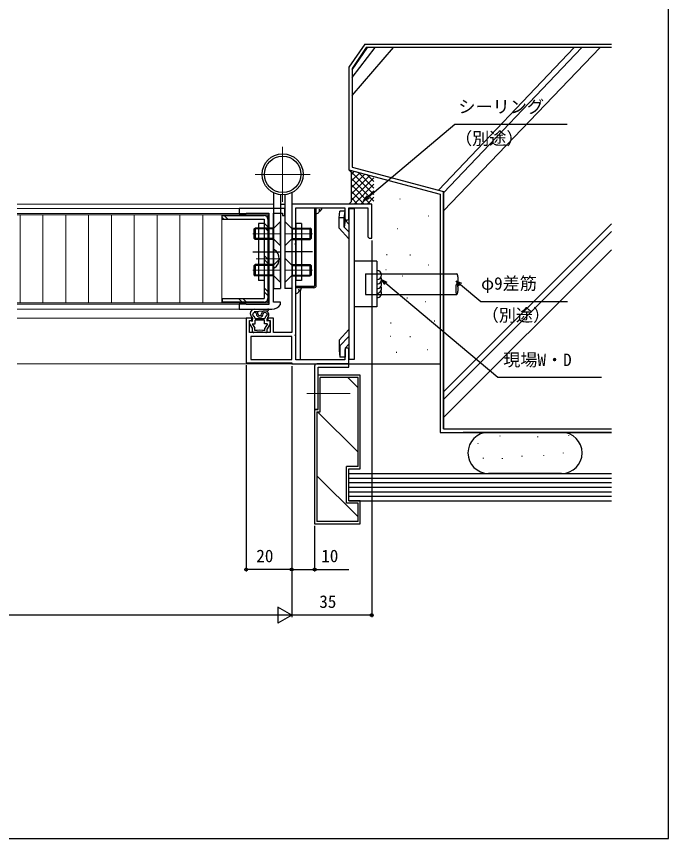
# Model space of a CAD drawing. Units: millimetres, scale not verified. Extents: x -438 to 438, y -339 to 336.
# Drawn here: x 151.9 to 437.5, y -338.9 to 21.2 of the extents above; entities that cross this region are included whole.
import ezdxf
from ezdxf.enums import TextEntityAlignment as Align

# ---------------------------------------------------------------- set-up
doc = ezdxf.new("R2010")
doc.units = ezdxf.units.MM
doc.header["$LTSCALE"] = 2
for name, color, linetype in [('0-2_YKK_11', 7, 'Continuous'), ('0-4_YKK_13', 4, 'Continuous'), ('0-6_YKK_D', 6, 'Continuous'), ('0-7_YKK_ZWAK', 7, 'Continuous'), ('0-8_YSS_K', 3, 'Continuous'), ('0-9_YSS_KE', 3, 'Continuous')]:
    doc.layers.add(name, color=color, linetype=linetype)
doc.layers.add('0-3_YKK_12', color=2, linetype='Continuous', lineweight=18)
doc.styles.add('ＭＳ ゴシック', font='')
doc.styles.get('ＭＳ ゴシック').set_extended_font_data('MS Gothic')

msp = doc.modelspace()

# ---------------------------------------------------------------- linework, layer by layer
at = {"layer": '0-2_YKK_11'}
for points in [[(306.783, -76.007), (307.483, -76.007), (307.483, -61.007), (272.483, -61.007), (272.483, -117.307), (264.483, -117.307), (264.483, -111.007), (261.983, -111.007), (261.983, -112.007), (262.983, -112.007), (262.983, -117.307), (253.983, -117.307), (253.983, -112.007), (254.983, -112.007), (254.983, -111.007), (252.483, -111.007), (252.483, -130.607), (272.483, -130.607), (272.483, -131.007), (297.483, -131.007), (297.483, -124.857)], [(267.483, -105.007), (267.483, -104.007), (264.483, -104.007), (264.483, -85.307), (264.183, -85.007), (264.483, -84.707), (264.483, -65.007), (268.483, -65.007), (268.483, -66.007), (269.483, -66.007), (269.483, -63.007), (249.483, -63.007), (249.483, -65.207), (252.483, -65.207), (252.483, -65.007), (262.483, -65.007), (262.483, -105.007), (252.483, -105.007), (252.483, -104.807), (249.483, -104.807), (249.483, -107.007), (263.741, -107.007)], [(295.783, -124.857), (295.783, -129.307), (274.183, -129.307), (274.183, -118.807), (273.883, -118.507), (274.183, -118.207), (274.183, -78.807), (273.883, -78.507), (274.183, -78.207), (274.183, -62.707), (295.783, -62.707), (295.783, -67.157)], [(297.483, -67.157), (297.483, -62.707), (305.783, -62.707), (305.783, -75.007)]]:
    msp.add_lwpolyline(points, dxfattribs=at)
msp.add_lwpolyline([(272.483, -119.007), (254.483, -119.007), (254.483, -129.107), (272.483, -129.107)], close=True, dxfattribs=at)
for centre, radius, start, end in [((296.633, -67.157), 0.85, 180, 0), ((306.783, -75.007), 1, 180, 270), ((263.741, -102.507), 4.5, 270, 326.25101), ((296.633, -124.857), 0.85, 0, 180)]:
    msp.add_arc(centre, radius, start, end, dxfattribs=at)
at = {"layer": '0-3_YKK_12'}
for p, q in [((268.483, -36.007), (268.483, -60.007)), ((280.483, -48.007), (256.483, -48.007)), ((152.273, -61.007), (264.483, -61.007)), ((152.273, -63.007), (249.483, -63.007)), ((261.983, -65.207), (152.273, -65.207)), ((261.983, -65.707), (152.273, -65.707)), ((153.482, -104.307), (153.482, -65.707)), ((163.482, -104.307), (163.482, -65.707)), ((173.482, -104.307), (173.482, -65.707)), ((183.482, -104.307), (183.482, -65.707)), ((193.482, -104.307), (193.482, -65.707)), ((203.482, -104.307), (203.482, -65.707)), ((213.482, -104.307), (213.482, -65.707)), ((223.482, -104.307), (223.482, -65.707)), ((233.483, -104.307), (233.483, -65.707)), ((241.883, -104.307), (241.883, -65.707)), ((255.483, -74.007), (267.483, -74.007)), ((281.483, -74.007), (269.483, -74.007)), ((267.869, -85.007), (256.857, -85.007)), ((255.483, -90.007), (267.483, -90.007)), ((281.483, -90.007), (269.483, -90.007)), ((261.983, -104.307), (152.273, -104.307)), ((261.983, -104.807), (152.273, -104.807)), ((152.273, -107.007), (249.483, -107.007)), ((152.273, -111.007), (252.483, -111.007)), ((152.273, -131.007), (272.483, -131.007)), ((279.074, -144.007), (297.981, -144.007))]:
    msp.add_line(p, q, dxfattribs=at)
for points in [[(262.483, -65.707), (262.483, -83.707), (261.983, -83.707)], [(261.983, -65.707), (261.983, -75.288), (261.983, -104.307)], [(262.483, -104.307), (262.483, -86.307), (261.983, -86.307)]]:
    msp.add_lwpolyline(points, dxfattribs=at)
for centre, start, end in [((261.983, -65.707), 0, 90), ((261.983, -104.307), 270, 0)]:
    msp.add_arc(centre, 0.5, start, end, dxfattribs=at)
at = {"layer": '0-4_YKK_13'}
for p, q in [((264.483, -56.069), (264.483, -98.007)), ((267.483, -56.951), (267.483, -98.007)), ((269.483, -56.951), (269.483, -98.007)), ((272.483, -56.069), (272.483, -98.007)), ((267.483, -61.007), (269.483, -61.007)), ((282.583, -96.707), (282.583, -62.707)), ((283.183, -96.707), (283.183, -62.707)), ((295.483, -67.082), (295.883, -64.082)), ((297.483, -63.082), (297.483, -129.082)), ((299.783, -63.082), (297.483, -63.082)), ((299.783, -63.082), (299.783, -129.082)), ((241.983, -66.891), (242.699, -67.607)), ((241.983, -67.607), (260.383, -67.607)), ((242.866, -66.007), (244.466, -67.607)), ((260.383, -67.607), (260.383, -102.407)), ((261.983, -67.607), (261.983, -102.407)), ((293.183, -71.555), (293.183, -67.082)), ((295.883, -68.082), (295.483, -71.082)), ((264.283, -71.907), (255.983, -71.907)), ((256.383, -71.507), (256.383, -76.507)), ((264.283, -71.507), (256.383, -71.507)), ((260.383, -69.381), (261.983, -70.981)), ((260.383, -69.507), (260.383, -94.507)), ((260.383, -71.149), (261.983, -72.749)), ((267.183, -69.007), (264.283, -71.907)), ((264.283, -76.507), (264.283, -71.507)), ((269.483, -69.007), (269.483, -79.007)), ((269.483, -69.007), (269.783, -69.007)), ((269.783, -69.007), (272.683, -71.907)), ((272.683, -71.507), (272.683, -76.507)), ((272.683, -71.507), (280.583, -71.507)), ((276.683, -69.507), (274.183, -69.507)), ((274.183, -69.507), (274.183, -94.507)), ((276.683, -69.507), (276.683, -94.507)), ((280.583, -76.507), (280.583, -71.507)), ((280.983, -71.907), (280.983, -76.107)), ((297.483, -76.185), (293.183, -71.555)), ((264.283, -76.107), (255.983, -76.107)), ((255.983, -76.107), (256.383, -76.507)), ((264.283, -76.507), (256.383, -76.507)), ((267.183, -79.007), (264.283, -76.107)), ((267.483, -79.007), (267.183, -79.007)), ((269.483, -79.007), (269.783, -79.007)), ((269.783, -79.007), (272.683, -76.107)), ((272.683, -76.107), (280.983, -76.107)), ((272.683, -76.507), (280.583, -76.507)), ((280.983, -76.107), (280.583, -76.507)), ((255.483, -82.007), (267.483, -82.007)), ((264.483, -81.007), (264.483, -89.007)), ((264.983, -81.007), (264.483, -81.007)), ((281.483, -82.007), (269.483, -82.007)), ((260.383, -83.523), (261.983, -85.123)), ((260.383, -85.291), (261.983, -86.891)), ((267.183, -85.007), (264.283, -87.907)), ((269.483, -85.007), (269.483, -95.007)), ((269.483, -85.007), (269.783, -85.007)), ((269.783, -85.007), (272.683, -87.907)), ((309.783, -86.082), (299.783, -86.082)), ((264.283, -87.907), (255.983, -87.907)), ((256.383, -87.507), (256.383, -92.507)), ((264.283, -87.507), (256.383, -87.507)), ((264.283, -92.507), (264.283, -87.507)), ((264.983, -89.007), (264.483, -89.007)), ((272.683, -87.507), (272.683, -92.507)), ((272.683, -87.507), (280.583, -87.507)), ((280.583, -92.507), (280.583, -87.507)), ((280.983, -87.907), (280.983, -92.107)), ((264.283, -92.107), (255.983, -92.107)), ((255.983, -92.107), (256.383, -92.507)), ((264.283, -92.507), (256.383, -92.507)), ((267.183, -95.007), (264.283, -92.107)), ((269.783, -95.007), (272.683, -92.107)), ((272.683, -92.107), (280.983, -92.107)), ((272.683, -92.507), (280.583, -92.507)), ((280.983, -92.107), (280.583, -92.507)), ((304.783, -91.582), (304.783, -100.582)), ((304.783, -91.582), (344.783, -91.582)), ((260.383, -94.507), (257.883, -94.507)), ((267.483, -95.007), (267.183, -95.007)), ((269.483, -95.007), (269.783, -95.007)), ((276.683, -94.507), (274.183, -94.507)), ((282.183, -97.107), (274.183, -97.107)), ((260.383, -97.665), (261.983, -99.265)), ((260.383, -99.433), (261.983, -101.033)), ((264.483, -98.007), (267.483, -98.007)), ((272.483, -98.007), (269.483, -98.007)), ((282.183, -97.707), (274.183, -97.707)), ((274.183, -129.307), (274.183, -100.207)), ((276.183, -98.825), (276.183, -129.307)), ((241.983, -102.407), (260.383, -102.407)), ((241.983, -102.407), (241.983, -104.007)), ((260.383, -104.007), (241.983, -104.007)), ((249.214, -102.407), (250.814, -104.007)), ((250.982, -102.407), (252.582, -104.007)), ((261.968, -107.806), (256.052, -108.232)), ((256.183, -107.007), (261.939, -107.007)), ((255.283, -112.307), (255.283, -111.484)), ((260.483, -111.307), (256.483, -111.307)), ((261.683, -112.307), (261.683, -111.355)), ((261.691, -111.355), (261.683, -111.355)), ((253.983, -113.507), (255.283, -115.707)), ((255.144, -113.507), (256.483, -113.507)), ((255.144, -113.507), (256.283, -115.434)), ((256.483, -113.507), (256.483, -111.807)), ((260.483, -111.807), (256.483, -111.807)), ((260.483, -113.507), (260.483, -111.807)), ((261.821, -113.507), (260.483, -113.507)), ((261.821, -113.507), (260.683, -115.434)), ((262.983, -112.007), (261.683, -112.307)), ((262.983, -113.507), (261.683, -115.707)), ((262.983, -113.507), (262.983, -112.007)), ((255.283, -116.807), (255.283, -115.707)), ((256.283, -116.437), (256.283, -115.434)), ((260.683, -116.437), (260.683, -115.434)), ((261.683, -116.807), (261.683, -115.707)), ((297.483, -115.979), (293.183, -120.61)), ((293.183, -120.61), (293.183, -125.082)), ((293.183, -125.082), (293.583, -128.082)), ((276.183, -129.307), (274.183, -129.307)), ((299.783, -129.082), (297.483, -129.082))]:
    msp.add_line(p, q, dxfattribs=at)
for points in [[(297.483, -73.236), (295.483, -71.082), (295.483, -67.082), (293.183, -67.082), (293.583, -64.082)], [(297.483, -69.805), (295.883, -68.082), (295.883, -64.082), (293.583, -64.082)], [(241.983, -67.607), (241.983, -66.007), (260.383, -66.007)], [(255.983, -76.107), (255.983, -71.907), (256.383, -71.507)], [(260.383, -69.507), (257.883, -69.507), (257.883, -94.507)], [(267.483, -79.007), (267.483, -69.007), (267.183, -69.007)], [(272.683, -71.907), (280.983, -71.907), (280.583, -71.507)], [(267.483, -95.007), (267.483, -85.007), (267.183, -85.007)], [(309.783, -86.082), (309.783, -106.082), (299.783, -106.082)], [(255.983, -92.107), (255.983, -87.907), (256.383, -87.507)], [(272.683, -87.907), (280.983, -87.907), (280.583, -87.507)], [(344.783, -95.932), (344.833, -95.932), (344.883, -95.882), (344.933, -95.832), (344.983, -95.782), (344.983, -95.732), (345.033, -95.632), (345.083, -95.532), (345.133, -95.432), (345.133, -95.282), (345.183, -95.132), (345.183, -94.982), (345.233, -94.832), (345.233, -94.682), (345.283, -94.482), (345.283, -94.332), (345.283, -94.132), (345.283, -93.932), (345.283, -93.732), (345.283, -93.582), (345.283, -93.382), (345.283, -93.182), (345.283, -92.982), (345.233, -92.832), (345.233, -92.682), (345.183, -92.482), (345.183, -92.332), (345.133, -92.232), (345.133, -92.082), (345.083, -91.982), (345.033, -91.882), (344.983, -91.782), (344.983, -91.682), (344.933, -91.632), (344.883, -91.632), (344.833, -91.582), (344.783, -91.582)], [(304.783, -100.582), (344.783, -100.582), (344.833, -100.582), (344.883, -100.532), (344.933, -100.482), (344.983, -100.432), (344.983, -100.382), (345.033, -100.282), (345.083, -100.132), (345.133, -100.032), (345.133, -99.882), (345.183, -99.732), (345.183, -99.582), (345.233, -99.432), (345.233, -99.232), (345.283, -99.032), (345.283, -98.832), (345.283, -98.632), (345.283, -98.432), (345.283, -98.232), (345.283, -98.032), (345.283, -97.832), (345.283, -97.632), (345.283, -97.432), (345.233, -97.282), (345.233, -97.082), (345.183, -96.932), (345.183, -96.732), (345.133, -96.582), (345.133, -96.482), (345.083, -96.332), (345.033, -96.232), (344.983, -96.132), (344.983, -96.082), (344.933, -95.982), (344.883, -95.982), (344.833, -95.932), (344.783, -95.932), (344.733, -95.932), (344.683, -95.982)], [(344.683, -95.982), (344.633, -96.082), (344.583, -96.132), (344.533, -96.232), (344.483, -96.332), (344.483, -96.482), (344.433, -96.582), (344.383, -96.732), (344.383, -96.932), (344.333, -97.082), (344.333, -97.282), (344.333, -97.432), (344.283, -97.632), (344.283, -97.832), (344.283, -98.032), (344.283, -98.232), (344.283, -98.432), (344.283, -98.632), (344.283, -98.832), (344.333, -99.032), (344.333, -99.232), (344.333, -99.432), (344.383, -99.582), (344.383, -99.732), (344.433, -99.882), (344.483, -100.032), (344.483, -100.132), (344.533, -100.282), (344.583, -100.382), (344.633, -100.432), (344.683, -100.482), (344.683, -100.532), (344.733, -100.582), (344.783, -100.582)], [(254.283, -108.907), (254.297, -108.971), (254.323, -109.08), (254.348, -109.189), (254.375, -109.299), (254.402, -109.408), (254.431, -109.518), (254.448, -109.582), (254.462, -109.631), (254.487, -109.716), (254.514, -109.8), (254.544, -109.882), (254.578, -109.963), (254.616, -110.04), (254.641, -110.084), (254.669, -110.128), (254.721, -110.201), (254.776, -110.271), (254.835, -110.34), (254.895, -110.409), (254.955, -110.478), (254.989, -110.518), (255.008, -110.541), (255.039, -110.582), (255.07, -110.623), (255.099, -110.665), (255.125, -110.708), (255.15, -110.753), (255.162, -110.779), (255.178, -110.814), (255.2, -110.876), (255.219, -110.939), (255.233, -111.004), (255.245, -111.07), (255.254, -111.136), (255.259, -111.175), (255.262, -111.204), (255.267, -111.254), (255.271, -111.304), (255.275, -111.355)], [(255.275, -111.355), (255.278, -111.405), (255.281, -111.455), (255.283, -111.484)], [(255.562, -108.837), (255.547, -108.857), (255.522, -108.893), (255.497, -108.929), (255.473, -108.965), (255.451, -109.003), (255.431, -109.041), (255.421, -109.064), (255.413, -109.083), (255.401, -109.117), (255.39, -109.151), (255.381, -109.186), (255.373, -109.222), (255.365, -109.257), (255.361, -109.278), (255.357, -109.297), (255.351, -109.331), (255.345, -109.364), (255.341, -109.398), (255.337, -109.431), (255.335, -109.465), (255.335, -109.484), (255.335, -109.503), (255.338, -109.534), (255.341, -109.566), (255.347, -109.598), (255.354, -109.629), (255.363, -109.66), (255.369, -109.677), (255.377, -109.697), (255.392, -109.73), (255.409, -109.762), (255.428, -109.793), (255.449, -109.823), (255.471, -109.851), (255.485, -109.866), (255.503, -109.884), (255.535, -109.913), (255.569, -109.941), (255.604, -109.967)], [(255.604, -109.967), (255.64, -109.993), (255.675, -110.018), (255.696, -110.033), (255.712, -110.046), (255.739, -110.067), (255.766, -110.09), (255.793, -110.113), (255.819, -110.136), (255.844, -110.161), (255.859, -110.175), (255.876, -110.193), (255.906, -110.226), (255.934, -110.259), (255.961, -110.294), (255.986, -110.33), (256.009, -110.367), (256.022, -110.389), (256.031, -110.407), (256.046, -110.439), (256.061, -110.471), (256.074, -110.503), (256.087, -110.535), (256.1, -110.568), (256.107, -110.587), (256.122, -110.623), (256.148, -110.684), (256.174, -110.746), (256.202, -110.806), (256.231, -110.866), (256.261, -110.926), (256.279, -110.96), (256.297, -110.993), (256.329, -111.05), (256.361, -111.107), (256.395, -111.163), (256.429, -111.219), (256.463, -111.275), (256.483, -111.307)], [(261.361, -109.967), (261.326, -109.993), (261.29, -110.018), (261.27, -110.033), (261.253, -110.046), (261.226, -110.067), (261.199, -110.09), (261.172, -110.113), (261.146, -110.136), (261.121, -110.161), (261.107, -110.175), (261.089, -110.193), (261.059, -110.226), (261.031, -110.259), (261.004, -110.294), (260.979, -110.33), (260.956, -110.367), (260.943, -110.389), (260.934, -110.407), (260.919, -110.439), (260.905, -110.471), (260.891, -110.503), (260.878, -110.535), (260.865, -110.568), (260.858, -110.587), (260.843, -110.623), (260.817, -110.684), (260.791, -110.746), (260.763, -110.806), (260.734, -110.866), (260.704, -110.926), (260.686, -110.96), (260.668, -110.993), (260.636, -111.05), (260.604, -111.107), (260.57, -111.163), (260.537, -111.219), (260.502, -111.275), (260.483, -111.307)], [(261.403, -108.837), (261.418, -108.857), (261.443, -108.893), (261.468, -108.929), (261.492, -108.965), (261.514, -109.003), (261.534, -109.041), (261.544, -109.064), (261.552, -109.083), (261.564, -109.117), (261.575, -109.151), (261.584, -109.186), (261.592, -109.222), (261.6, -109.257), (261.604, -109.278), (261.608, -109.297), (261.614, -109.331), (261.62, -109.364), (261.625, -109.398), (261.628, -109.431), (261.63, -109.465), (261.63, -109.484), (261.63, -109.503), (261.628, -109.534), (261.624, -109.566), (261.618, -109.598), (261.611, -109.629), (261.602, -109.66), (261.596, -109.677), (261.588, -109.697), (261.573, -109.73), (261.556, -109.762), (261.537, -109.793), (261.516, -109.823), (261.494, -109.851), (261.48, -109.866), (261.462, -109.884), (261.43, -109.913), (261.396, -109.941), (261.361, -109.967)], [(262.039, -108.545), (262.059, -108.594), (262.092, -108.677), (262.125, -108.76), (262.156, -108.844), (262.186, -108.929), (262.213, -109.015), (262.227, -109.066), (262.248, -109.148), (262.277, -109.292), (262.295, -109.438), (262.302, -109.584), (262.296, -109.729), (262.275, -109.872), (262.256, -109.954), (262.246, -109.99), (262.226, -110.051), (262.203, -110.111), (262.177, -110.171), (262.149, -110.23), (262.12, -110.287), (262.102, -110.321), (262.077, -110.364), (262.032, -110.439), (261.987, -110.513), (261.943, -110.588), (261.901, -110.663), (261.862, -110.739), (261.841, -110.784), (261.82, -110.835), (261.788, -110.924), (261.762, -111.016), (261.739, -111.109), (261.719, -111.204), (261.701, -111.299), (261.691, -111.355)], [(253.983, -113.507), (253.983, -112.007), (255.283, -112.307)], [(297.483, -118.979), (293.583, -123.179), (293.583, -128.082)], [(297.483, -122.359), (295.883, -124.082), (295.883, -128.082), (293.583, -128.082)], [(282.483, -132.007), (282.483, -151.007), (283.983, -151.007), (283.983, -132.507), (297.483, -132.507), (297.483, -131.007), (283.483, -131.007)]]:
    msp.add_lwpolyline(points, dxfattribs=at)
for radius in [9, 8]:
    msp.add_circle((268.483, -48.007), radius, dxfattribs=at)
for centre, radius, start, end in [((283.183, -63.707), 1.5, 270, 14.88341), ((284.183, -62.707), 1.5, 286.8745, 0), ((260.383, -67.607), 1.6, 0, 90), ((261.983, -85.007), 5, 306.8699, 53.13011), ((309.783, -92.082), 2, 270, 90), ((309.783, -94.082), 2, 270, 30), ((282.183, -96.707), 0.4, 270, 0), ((282.183, -96.707), 1, 270, 0), ((309.783, -96.082), 2, 270, 30), ((309.783, -98.082), 2, 270, 30), ((274.183, -98.707), 1.5, 270, 14.88341), ((275.183, -97.707), 1.5, 286.8745, 0), ((309.783, -100.082), 2, 270, 30), ((260.383, -102.407), 1.6, 270, 360), ((256.183, -108.907), 1.9, 90, 180), ((261.939, -107.407), 0.4, 274.1193, 90), ((258.483, -109.044), 1.5, 180, 0), ((258.483, -109.044), 1.5, 180, 0), ((256.483, -109.044), 1.2, 0, 48.61242), ((258.483, -109.044), 0.8, 180, 0), ((258.483, -109.044), 0.8, 180, 0), ((255.783, -116.807), 0.5, 180, 274.26571), ((258.483, -135.057), 17.949, 81.46859, 98.53141), ((258.483, -135.057), 18.749, 83.26152, 96.73848), ((261.183, -116.807), 0.5, 265.73429, 0), ((283.483, -132.007), 1, 89.99998, 180.00002)]:
    msp.add_arc(centre, radius, start, end, dxfattribs=at)
for centre, major_axis, ratio, start_param, end_param in [((260.726, -109.044), (1.444, 0), 0.831184, 1.962525, 3.1415927), ((260.726, -109.044), (1.444, 0), 0.831184, 0.428827, 1.3519295), ((256.239, -109.044), (-0.744, 0), 0.672293, 3.1415927, 5.8543583), ((260.726, -109.044), (0.744, 0), 0.672293, 0.428827, 3.1415927)]:
    msp.add_ellipse(centre, major_axis=major_axis, ratio=ratio, start_param=start_param, end_param=end_param, dxfattribs=at)
at = {"layer": '0-6_YKK_D'}
for p, q in [((307.483, -77.007), (307.483, -242.011)), ((252.483, -131.607), (252.483, -222.011)), ((272.483, -132.007), (272.483, -242.011)), ((272.483, -132.007), (272.483, -222.011)), ((272.483, -132.007), (272.483, -242.011)), ((272.483, -132.007), (272.483, -222.011)), ((282.483, -202.011), (282.483, -222.011)), ((272.483, -221.011), (252.483, -221.011)), ((272.483, -241.011), (266.42, -237.511)), ((266.42, -237.511), (266.42, -244.511)), ((265.483, -241.011), (37.989, -241.011)), ((272.483, -241.011), (260.358, -241.011)), ((272.483, -241.011), (266.42, -244.511)), ((307.483, -241.011), (272.483, -241.011))]:
    msp.add_line(p, q, dxfattribs=at)
for points in [[(303.916, -59.628), (305.869, -57.989), (343.925, -26.057), (393.151, -26.057)], [(306.308, -58.513), (303.916, -59.628), (305.43, -57.466)], [(313.297, -96.219), (311.782, -94.057), (314.175, -95.172)], [(311.782, -94.057), (313.736, -95.696), (362.677, -136.762), (408.102, -136.762)], [(345.927, -96.78), (344.416, -94.616), (346.807, -95.735)], [(344.416, -94.616), (346.367, -96.258), (355.209, -103.696), (393.303, -103.696)], [(272.483, -221.011), (282.483, -221.011), (297.408, -221.011)]]:
    msp.add_lwpolyline(points, dxfattribs=at)
for centre in [(252.483, -221.011), (272.483, -221.011), (272.483, -221.011), (282.483, -221.011), (307.483, -241.011)]:
    msp.add_circle(centre, 0.637, dxfattribs=at)
at = {"layer": '0-7_YKK_ZWAK'}
msp.add_lwpolyline([(-437.5, -338.9), (437.5, -338.9), (437.5, 311.1)], dxfattribs=at)
at = {"layer": '0-8_YSS_K'}
for p, q in [((305.104, 7.493), (298.983, -1.629)), ((298.983, -2.179), (305.655, 7.493)), ((298.983, -5.574), (309.049, 7.493)), ((298.983, -13.493), (316.968, 7.493)), ((412.5, 7.493), (305.104, 7.493)), ((336.707, -54.965), (396.164, 7.493)), ((338.983, -56.083), (399.559, 7.493)), ((338.983, -64.003), (407.478, 7.493)), ((298.983, -1.629), (298.983, -44.856)), ((297.483, -46.007), (298.483, -47.007)), ((297.677, -46.059), (308.483, -56.865)), ((298.483, -48.208), (300.007, -46.684)), ((298.983, -44.856), (338.983, -55.574)), ((298.483, -47.007), (298.483, -60.007)), ((298.483, -51.037), (302.238, -47.281)), ((298.483, -53.865), (304.469, -47.879)), ((298.483, -56.694), (306.699, -48.477)), ((298.483, -59.522), (308.483, -49.522)), ((298.483, -49.694), (308.483, -59.694)), ((301.54, -47.095), (308.483, -54.037)), ((305.404, -48.13), (308.483, -51.208)), ((298.483, -52.522), (306.968, -61.007)), ((299.826, -61.007), (308.483, -52.35)), ((298.483, -55.35), (304.139, -61.007)), ((302.654, -61.007), (308.483, -55.179)), ((338.983, -159.507), (338.983, -55.574)), ((297.483, -61.007), (298.483, -60.007)), ((298.483, -58.179), (301.311, -61.007)), ((305.483, -61.007), (308.483, -58.007)), ((319.807, -58.77), (320.007, -58.77)), ((332.373, -66.116), (332.573, -66.116)), ((318.647, -71.722), (318.847, -71.722)), ((338.983, -143.199), (412.5, -69.681)), ((338.983, -146.593), (412.5, -73.075)), ((338.983, -154.512), (412.5, -80.995)), ((314.008, -83.128), (314.208, -83.128)), ((324.253, -83.321), (324.453, -83.321)), ((313.621, -89.701), (313.821, -89.701)), ((332.179, -87.574), (332.379, -87.574)), ((320.967, -92.407), (321.167, -92.407)), ((322.9, -102.073), (323.1, -102.073)), ((331.019, -103.619), (331.219, -103.619)), ((315.747, -113.092), (315.947, -113.092)), ((334.886, -112.125), (335.086, -112.125)), ((315.554, -118.891), (315.754, -118.891)), ((324.253, -119.084), (324.453, -119.084)), ((318.261, -125.85), (318.461, -125.85)), ((331.793, -124.691), (331.993, -124.691)), ((297.483, -131.007), (337.483, -131.007)), ((301.483, -137.011), (284.983, -137.011)), ((297.051, -137.011), (301.483, -141.442)), ((301.483, -176.011), (301.483, -137.011)), ((283.483, -152.011), (283.483, -200.011)), ((283.767, -152.011), (301.483, -169.726)), ((338.983, -159.507), (412.5, -159.507)), ((412.5, -161.007), (347.483, -161.007)), ((358.642, -161.007), (390.639, -161.007)), ((363.733, -162.724), (363.733, -162.524)), ((380.27, -163.075), (380.27, -162.875)), ((393.816, -162.372), (393.816, -162.172)), ((354.058, -166.066), (354.058, -165.866)), ((356.52, -172.399), (356.52, -172.199)), ((364.789, -172.575), (364.789, -172.375)), ((373.409, -171.52), (373.409, -171.32)), ((382.909, -171.168), (382.909, -170.968)), ((391.529, -170.112), (391.529, -169.912)), ((296.483, -192.011), (296.483, -176.011)), ((301.483, -176.011), (296.483, -176.011)), ((283.483, -180.011), (301.483, -198.011)), ((297.483, -179.011), (412.5, -179.011)), ((390.639, -179.011), (358.642, -179.011)), ((297.483, -181.011), (412.5, -181.011)), ((297.483, -183.011), (412.5, -183.011)), ((297.483, -185.011), (412.5, -185.011)), ((297.483, -187.011), (412.5, -187.011)), ((297.483, -189.011), (412.5, -189.011)), ((301.483, -192.011), (296.483, -192.011)), ((297.483, -191.011), (412.5, -191.011)), ((301.483, -200.011), (301.483, -192.011)), ((301.483, -200.011), (283.483, -200.011))]:
    msp.add_line(p, q, dxfattribs=at)
for points in [[(412.5, 7.493), (305.104, 7.493), (298.983, -1.629), (298.983, -44.856), (338.983, -55.574), (338.983, -159.507), (412.5, -159.507)], [(283.483, -152.011), (284.983, -152.011), (284.983, -137.011)]]:
    msp.add_lwpolyline(points, dxfattribs=at)
for centre, start, end in [((358.642, -170.009), 90, 270), ((390.639, -170.009), 270, 90)]:
    msp.add_arc(centre, 9.002, start, end, dxfattribs=at)
at = {"layer": '0-9_YSS_KE'}
for p, q in [((304.483, 8.993), (297.483, -1.007)), ((304.483, 8.993), (412.5, 8.993)), ((297.483, -1.007), (297.483, -46.007)), ((297.483, -46.007), (337.483, -56.725)), ((337.483, -56.725), (337.483, -161.007)), ((302.483, -136.011), (283.982, -136.011)), ((283.983, -151.007), (283.983, -136.011)), ((302.483, -177.011), (302.483, -136.011)), ((283.983, -151.007), (282.483, -151.007)), ((337.483, -161.007), (412.5, -161.007)), ((302.483, -191.011), (297.483, -191.011))]:
    msp.add_line(p, q, dxfattribs=at)
for points in [[(282.483, -151.007), (282.483, -201.011), (302.483, -201.011), (302.483, -191.011)], [(297.483, -191.011), (297.483, -177.011), (302.483, -177.011)]]:
    msp.add_lwpolyline(points, dxfattribs=at)

# ---------------------------------------------------------------- texts
at = {"layer": '0-6_YKK_D', "style": 'ＭＳ ゴシック'}
for s, p in [('シーリング', (345.439, -22.765)), ('（別途）', (343.99, -36.672)), ('φ9差筋', (355.404, -100.166)), ('（別途）', (355.66, -114.072)), ('現場W・D', (365.087, -133.629)), ('20', (256.943, -219.511)), ('10', (285.382, -219.511)), ('35', (284.528, -239.511))]:
    msp.add_text(s, height=5.499, dxfattribs=at).set_placement(p, align=Align.BOTTOM_LEFT)

doc.saveas('drawing.dxf')
